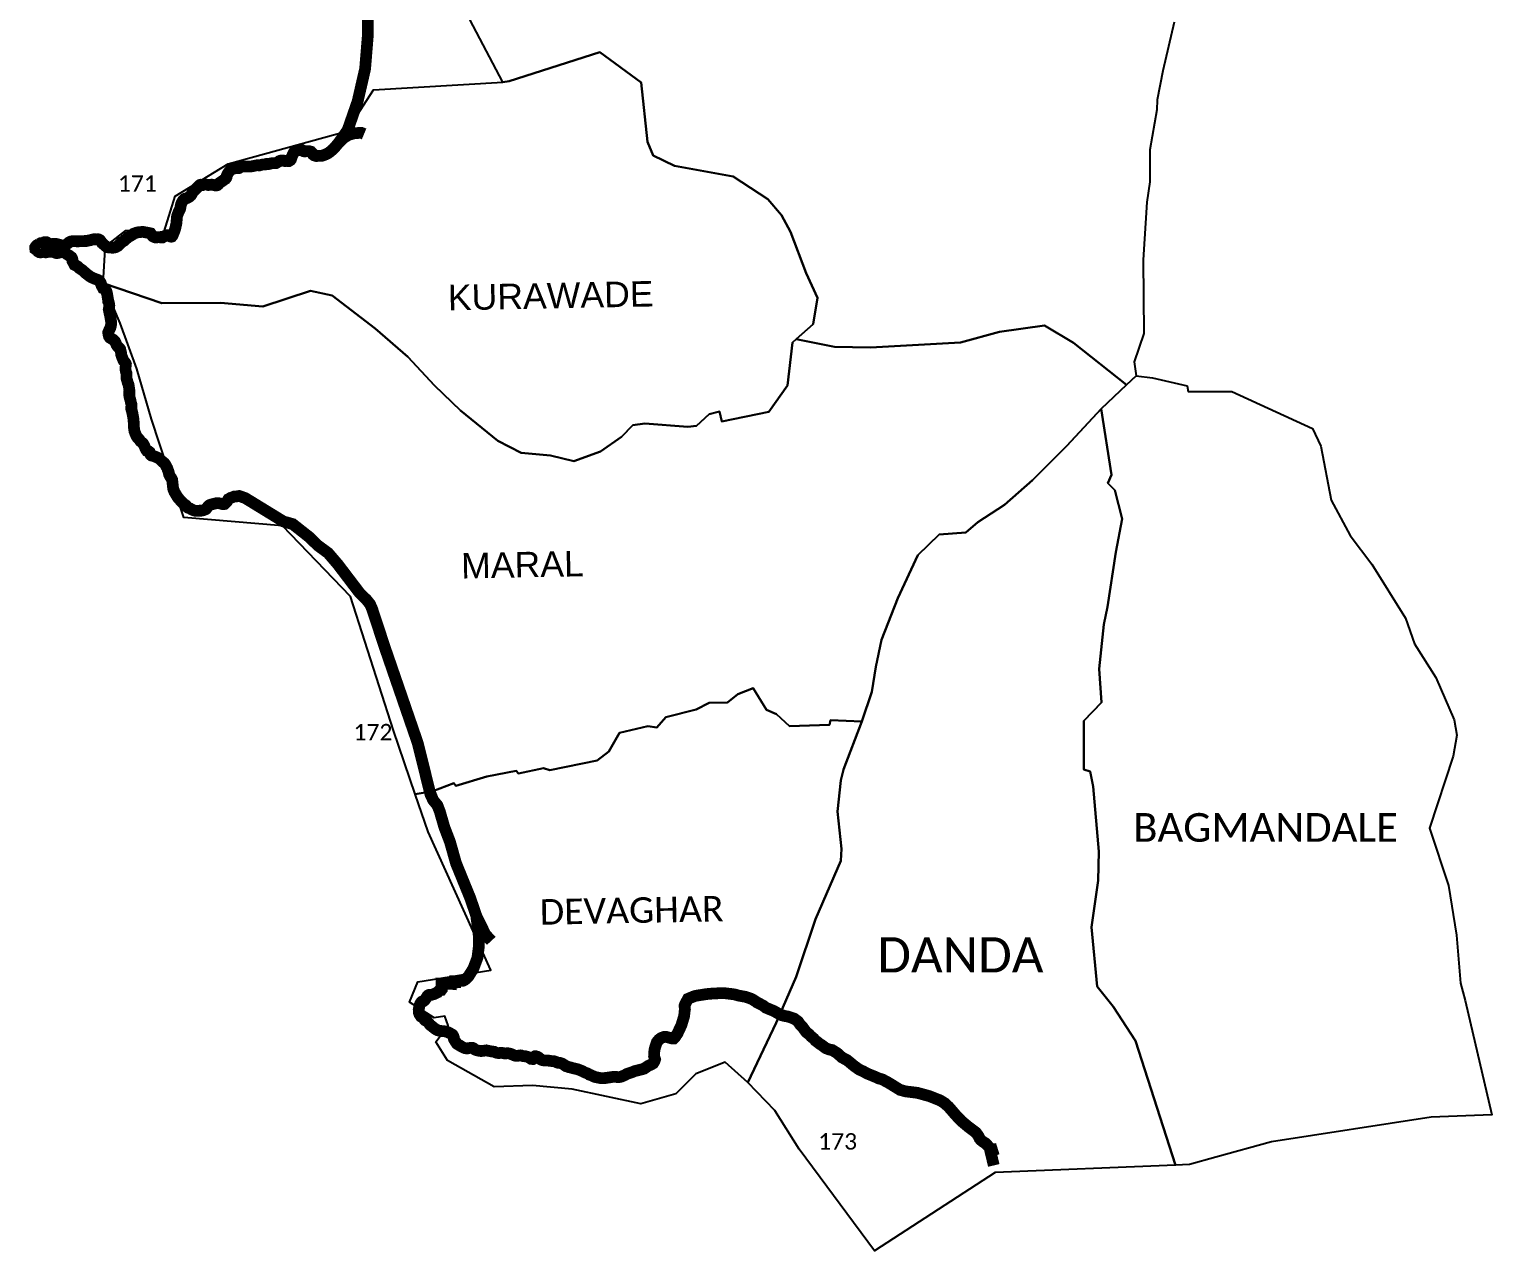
# Model space of a CAD drawing. Header units: metres. Extents: x 0 to 561379, y 0 to 4092696.
# Drawn here: x 288500 to 294739, y 1989367 to 1994576 of the extents above; entities that cross this region are included whole.
import ezdxf

# ---------------------------------------------------------------- set-up
doc = ezdxf.new("R2010")
doc.units = ezdxf.units.M
for name, color, linetype in [('COASTLINE', 5, 'Continuous'), ('ddddd', 7, 'Continuous'), ('NATURALLY PROTECTED', 3, 'Continuous'), ('village', 32, 'Continuous'), ('VILLAGE NAME', 250, 'Continuous')]:
    doc.layers.add(name, color=color, linetype=linetype)
doc.styles.get("Standard").update_dxf_attribs({"font": 'calibri.ttf'})

msp = doc.modelspace()

# ---------------------------------------------------------------- linework, layer by layer
at = {"layer": 'COASTLINE', "const_width": 50, "flags": 128}
msp.add_lwpolyline([(289944.8, 1994752.6), (289944.8, 1994553.8), (289932.8, 1994406.6), (289900.8, 1994267.8), (289858.1, 1994145.1), (289820.2, 1994091.7), (289800.9, 1994068.7), (289786.5, 1994055.7), (289773.8, 1994046.3), (289761.5, 1994040.7), (289748.8, 1994036.3), (289734.3, 1994035.5), (289723.9, 1994035.2), (289716.5, 1994037.3), (289711.1, 1994041.1), (289710.3, 1994043.3), (289708.7, 1994046.7), (289705.8, 1994049.6), (289702.2, 1994053.5), (289695.8, 1994055.3), (289688.3, 1994055.5), (289681.6, 1994055.4), (289677.3, 1994054.9), (289671.6, 1994055.2), (289668.3, 1994056.9), (289664.2, 1994060), (289657.8, 1994060.8), (289648.6, 1994060.4), (289639.4, 1994057.9), (289633.5, 1994053.3), (289628, 1994049.3), (289624.1, 1994041.1), (289620.9, 1994033.3), (289618.8, 1994027.1), (289616.6, 1994020.7), (289614.4, 1994017.6), (289611.4, 1994016), (289607.2, 1994013.4), (289602.9, 1994013.2), (289597, 1994014.9), (289594.8, 1994014.4), (289590.6, 1994013.6), (289587, 1994014.4), (289583.2, 1994015.8), (289580, 1994016.2), (289575.3, 1994016.1), (289571.8, 1994015.4), (289567.2, 1994013.6), (289564.5, 1994011.5), (289560.6, 1994009.3), (289552.2, 1994004.9), (289547.3, 1994004.4), (289541.6, 1994005), (289534.8, 1994004.2), (289529.9, 1994003.3), (289525.1, 1994001.5), (289520.8, 1994000.8), (289515.2, 1994001.6), (289511.6, 1994001.4), (289508.1, 1994000.4), (289505.5, 1993999.1), (289501.8, 1993998.6), (289496.8, 1993998.8), (289493.6, 1993998.4), (289491, 1993997.8), (289487, 1993996.6), (289482.7, 1993995.4), (289477.6, 1993995.5), (289473.1, 1993995.8), (289468.6, 1993995.2), (289462.2, 1993993.8), (289454.8, 1993992), (289446.8, 1993990.8), (289438.2, 1993990.2), (289431.1, 1993990.2), (289424.8, 1993990.4), (289418.4, 1993990.6), (289410.6, 1993990.2), (289404.6, 1993989.1), (289400.8, 1993987.5), (289394.7, 1993983.8), (289386.9, 1993983.1), (289382, 1993983), (289375.5, 1993982.4), (289367.9, 1993980), (289364.2, 1993978.5), (289360.3, 1993975.9), (289356.7, 1993973.1), (289353.5, 1993969.5), (289350.8, 1993965.7), (289348.3, 1993962.4), (289346, 1993957.7), (289343.8, 1993953.7), (289342.6, 1993950.6), (289342.2, 1993946.3), (289340.9, 1993942.7), (289339.6, 1993940.5), (289336.7, 1993937.1), (289333.3, 1993935.1), (289330.4, 1993933.4), (289326.8, 1993930.3), (289322.8, 1993927.8), (289318.5, 1993924.9), (289315.3, 1993922.7), (289311.8, 1993920.5), (289308.6, 1993917.6), (289306, 1993913.5), (289303.3, 1993911.1), (289297.9, 1993909.4), (289294.3, 1993909.5), (289290.4, 1993910.2), (289286.8, 1993911.4), (289282.9, 1993912.7), (289280.8, 1993912.7), (289278.7, 1993913.2), (289276.1, 1993912.7), (289264.1, 1993911.4), (289258, 1993912.8), (289251.7, 1993913.8), (289247.6, 1993913.7), (289244.4, 1993913.8), (289240.6, 1993911.4), (289237.7, 1993911.2), (289234, 1993911.9), (289230.7, 1993912.5), (289228.6, 1993911.9), (289223.9, 1993908.4), (289217.8, 1993901.6), (289207.4, 1993890.5), (289197.5, 1993881.1), (289195.5, 1993877.4), (289192.9, 1993872.6), (289190.3, 1993867.6), (289186.3, 1993864), (289183.1, 1993861.2), (289179.4, 1993859.2), (289174.4, 1993856), (289169.6, 1993854.6), (289164.5, 1993853.1), (289160.8, 1993851), (289158.3, 1993848.2), (289155.4, 1993845), (289151.4, 1993838.2), (289147.3, 1993828.2), (289144.8, 1993815.3), (289143.6, 1993809.2), (289137.2, 1993796.4), (289135, 1993790.6), (289131.7, 1993782), (289130.1, 1993775.1), (289129.5, 1993767.7), (289128.7, 1993757.4), (289128, 1993748.7), (289125, 1993735.2), (289122.8, 1993725.7), (289119.6, 1993715.6), (289113.4, 1993700.7), (289110.9, 1993694.7), (289108.3, 1993691.7), (289106.1, 1993691.1), (289103.7, 1993691.4), (289099.9, 1993692.8), (289095.1, 1993694.5), (289090.6, 1993697), (289086, 1993697), (289078.9, 1993694.5), (289072.4, 1993690.4), (289068.1, 1993687.7), (289061.4, 1993688.1), (289054.4, 1993688.7), (289046.4, 1993688.4), (289037.8, 1993688.2), (289032.5, 1993689.9), (289028.2, 1993692), (289025, 1993695), (289022.4, 1993698.8), (289020.2, 1993702), (289018.1, 1993705.2), (289010.6, 1993707), (289000.3, 1993708.9), (288990.4, 1993710.7), (288983.7, 1993711.9), (288976.4, 1993711), (288967.8, 1993710.5), (288957.5, 1993708.2), (288945.2, 1993703.8), (288939, 1993698.8), (288922.8, 1993689.5), (288911.7, 1993680.6), (288903.5, 1993673), (288894.5, 1993667.9), (288887, 1993660.6), (288881.1, 1993654.9), (288876.8, 1993650.7), (288871.1, 1993647.4), (288866, 1993645.5), (288859.8, 1993644.4), (288855.5, 1993644.2), (288850.3, 1993644.4), (288846, 1993644.5), (288841.7, 1993644.6), (288834.1, 1993646.2), (288829.4, 1993648), (288824.4, 1993652.3), (288815.7, 1993659.6), (288810.7, 1993663.9), (288806.6, 1993670.5), (288802.6, 1993675.5), (288800.8, 1993677.5), (288797.7, 1993679.1), (288794.9, 1993680), (288791, 1993680), (288786.6, 1993678.8), (288783.8, 1993679.1), (288779.9, 1993680.2), (288775.4, 1993680.1), (288770.4, 1993679), (288761.4, 1993676.4), (288752.4, 1993674.7), (288743.7, 1993672.6), (288737, 1993672.8), (288725.5, 1993672.1), (288715.4, 1993671.5), (288704.6, 1993671.2), (288693.4, 1993671.8), (288685, 1993671.9), (288678, 1993670.8), (288671.5, 1993668), (288667.1, 1993664.4), (288660.1, 1993659.2), (288656.7, 1993656.8), (288652.6, 1993653.9), (288648.5, 1993653), (288644.3, 1993652.8), (288639.9, 1993653.2), (288634.5, 1993653.8), (288631.1, 1993656.1), (288625.4, 1993657.7), (288619.8, 1993659.1), (288614.1, 1993660.6), (288607.8, 1993660.6), (288602.5, 1993660.9), (288599.2, 1993660.2), (288597.1, 1993659.2), (288591.9, 1993658.5), (288587.1, 1993658.3), (288581.4, 1993659.3), (288578.1, 1993661.4), (288576.7, 1993663.9), (288575.7, 1993666.4), (288574.1, 1993667.5), (288571.3, 1993667.9), (288566.5, 1993667.8), (288563.3, 1993667.3), (288560.1, 1993665.4), (288557.7, 1993663.4), (288555.3, 1993664), (288553.9, 1993664.9), (288553, 1993664.7), (288552.3, 1993663.7), (288551.6, 1993662.1), (288549.6, 1993661.3), (288546.3, 1993660.8), (288543.9, 1993660.5), (288542, 1993659.9), (288537.9, 1993657.6), (288535.2, 1993656), (288532.4, 1993654.5), (288528.7, 1993650.3), (288526.6, 1993647.7), (288525.4, 1993645.6), (288525.2, 1993643.9), (288525.6, 1993640.6), (288525.9, 1993638.2), (288528.8, 1993636.1), (288531.2, 1993634.3), (288533.9, 1993632.3), (288536.1, 1993629.8), (288537.9, 1993627.9), (288540.9, 1993626.3), (288543.7, 1993624.7), (288548.1, 1993624.2), (288553.1, 1993624.8), (288556.1, 1993625.6), (288560.1, 1993626.8), (288562.8, 1993625.9), (288566.6, 1993624.5), (288570.9, 1993624.3), (288575.7, 1993625.2), (288578.9, 1993626.4), (288582.1, 1993627.1), (288585.6, 1993627.3), (288588.9, 1993627.4), (288594.9, 1993626.4), (288601.6, 1993626.1), (288608.2, 1993623.9), (288613.5, 1993621.7), (288618.4, 1993621.1), (288622.8, 1993622), (288628.8, 1993623.2), (288637.7, 1993625.8), (288646, 1993626.5), (288652.7, 1993623.1), (288661.4, 1993615.7), (288669.3, 1993611.5), (288675.9, 1993606.7), (288680.2, 1993603.6), (288682.5, 1993599.6), (288683.9, 1993595.8), (288684.5, 1993587.2), (288688.9, 1993579), (288692.9, 1993571.3), (288699.1, 1993568.1), (288705.6, 1993564.7), (288713.9, 1993556.6), (288727.1, 1993548.1), (288741.1, 1993535.2), (288752.8, 1993526.3), (288758.5, 1993521.8), (288764.8, 1993518.2), (288771.9, 1993514.9), (288776.4, 1993512.9), (288782.7, 1993510.5), (288788.8, 1993508.2), (288793.9, 1993506.3), (288798.3, 1993502.7), (288802.5, 1993498.1), (288805, 1993494.4), (288806.8, 1993488), (288808.9, 1993481.9), (288812.1, 1993475.9), (288814.8, 1993470.9), (288818.1, 1993469.4), (288821.4, 1993468), (288824.5, 1993465.2), (288826.8, 1993462), (288829.3, 1993458.5), (288830.3, 1993455.6), (288831.2, 1993450.4), (288832.9, 1993443.7), (288834.9, 1993431.1), (288836.5, 1993421.4), (288836.5, 1993415.8), (288839.2, 1993410.8), (288840.8, 1993404.9), (288841.7, 1993397.4), (288841.2, 1993389.8), (288840.1, 1993386.1), (288839.2, 1993381.7), (288840.8, 1993373.5), (288843.4, 1993361.3), (288845.6, 1993350.7), (288847.9, 1993337.1), (288849.5, 1993327), (288849.5, 1993318.1), (288847.8, 1993308.7), (288845.9, 1993302.2), (288841.6, 1993293.7), (288838.7, 1993287.1), (288837, 1993282.8), (288837.7, 1993275.8), (288840.1, 1993266.2), (288844.3, 1993260.1), (288850.4, 1993256.2), (288858.1, 1993251.9), (288865.3, 1993245), (288869.2, 1993237.4), (288872.3, 1993230.2), (288877.1, 1993222.9), (288881.4, 1993218.7), (288885.6, 1993214.9), (288888.3, 1993210.8), (288890, 1993203.4), (288891.6, 1993196.8), (288892.4, 1993187.8), (288896, 1993177.3), (288900.2, 1993167.5), (288902.9, 1993161.1), (288907.8, 1993156.1), (288910.6, 1993152.1), (288912.4, 1993148), (288911.7, 1993140.3), (288910.8, 1993131.8), (288910.8, 1993123.8), (288913.6, 1993111.5), (288915.1, 1993107.7), (288915.2, 1993101.3), (288915.2, 1993093.2), (288915.2, 1993086.4), (288918.2, 1993075.8), (288919.9, 1993068.7), (288923.5, 1993060.7), (288925.3, 1993050.5), (288927.2, 1993037), (288927, 1993020.9), (288927, 1993013.7), (288928.2, 1993005.8), (288931.2, 1992996.2), (288933.5, 1992985.6), (288936.1, 1992975.6), (288936.1, 1992970.6), (288936.1, 1992965.6), (288934.9, 1992962), (288935.5, 1992955.8), (288937.6, 1992949.5), (288940.1, 1992939.1), (288941.9, 1992929.2), (288943.6, 1992919.5), (288945.2, 1992911.1), (288945.2, 1992904.1), (288946.4, 1992896.2), (288946.4, 1992886.8), (288946.4, 1992879.2), (288947.7, 1992869.3), (288949, 1992861.5), (288951.9, 1992853.4), (288955.6, 1992844.7), (288959.3, 1992837.5), (288961.2, 1992834.7), (288967.9, 1992828.1), (288970.9, 1992824), (288973.9, 1992819.6), (288977.1, 1992816.5), (288982, 1992812.4), (288985.5, 1992809.3), (288988.4, 1992804.4), (288990.4, 1992800.6), (288994.3, 1992791.4), (288997, 1992786.2), (288999.7, 1992780.6), (289001.9, 1992777.7), (289005.9, 1992776.4), (289010.2, 1992775.4), (289013.7, 1992772.6), (289017.6, 1992761.3), (289021.5, 1992757.8), (289025, 1992757), (289030.4, 1992755.6), (289035.4, 1992753.7), (289041.4, 1992751.5), (289046.8, 1992749), (289052.7, 1992746.3), (289057.8, 1992741.9), (289061.4, 1992738.2), (289068.7, 1992731.1), (289074.8, 1992726.6), (289079, 1992722), (289081.6, 1992717.9), (289085.1, 1992710.7), (289089, 1992703.8), (289091.1, 1992696.5), (289094.6, 1992688.3), (289096.9, 1992676.5), (289101.4, 1992668.1), (289105.3, 1992663.1), (289109.6, 1992654.7), (289110.8, 1992645.3), (289113.7, 1992620), (289114.8, 1992613.6), (289117.6, 1992607.2), (289119.4, 1992602.8), (289125.7, 1992592.3), (289133.7, 1992578.8), (289143.5, 1992567.6), (289150.3, 1992560.2), (289160, 1992550.3), (289167.2, 1992546.4), (289169.9, 1992543.3), (289172.7, 1992538.6), (289178.4, 1992534.5), (289185.2, 1992532.4), (289192.3, 1992528.1), (289201.9, 1992524), (289209.3, 1992522), (289218.4, 1992522), (289227.1, 1992522.7), (289233.6, 1992522.7), (289243.6, 1992524.9), (289249.8, 1992527.4), (289254.7, 1992530), (289260.6, 1992538.2), (289264.4, 1992541.9), (289266.5, 1992544.7), (289270.7, 1992547.2), (289278.7, 1992549.8), (289289.3, 1992552.2), (289295.3, 1992554.1), (289301.4, 1992555), (289306.6, 1992555), (289315.5, 1992552.9), (289323, 1992551.1), (289329.7, 1992550.2), (289333.1, 1992551), (289335.4, 1992553.2), (289342.9, 1992560.4), (289346.7, 1992566.9), (289349.3, 1992571.5), (289353.8, 1992574), (289358.4, 1992577.1), (289365.8, 1992579.5), (289374, 1992582.8), (289384.9, 1992583.7), (289395.9, 1992585.5), (289421.5, 1992576.3), (289446.1, 1992561.3), (289550.7, 1992497.2), (289584.5, 1992476.5), (289607, 1992470.2), (289624.1, 1992465.4), (289640.6, 1992452.4), (289695.6, 1992409.1), (289731.4, 1992374), (289775, 1992342.1), (289815.8, 1992294.6), (289873.7, 1992218.5), (289909.3, 1992171.8), (289922, 1992159.2), (289939.5, 1992142), (289953.9, 1992123.8), (289962.6, 1992104.3), (290016.6, 1991940.2), (290062.2, 1991807.7), (290088.9, 1991730.3), (290121, 1991637), (290142.6, 1991574.3), (290157.8, 1991530.2), (290175.3, 1991459.5), (290203.1, 1991347.1), (290211.9, 1991311.6), (290223.3, 1991287.9), (290232.5, 1991276.7), (290241.3, 1991266.1), (290251, 1991241.1), (290271.1, 1991172.3), (290294.3, 1991111.8), (290306.5, 1991069), (290320.9, 1991018.3), (290337.4, 1990978), (290360.1, 1990922.4), (290381.6, 1990869.8), (290398.7, 1990819.6), (290407, 1990795.1), (290417.8, 1990709.9), (290417.8, 1990662), (290411.8, 1990615.1), (290394.6, 1990569.7), (290374.1, 1990537.2), (290357.9, 1990521.4), (290349.2, 1990517.6), (290317.3, 1990516.8), (290317.3, 1990510.9), (290297.2, 1990509.9), (290297.3, 1990505.3), (290293.2, 1990505.7), (290272, 1990505), (290271.9, 1990507.1), (290258.8, 1990506.6), (290259.6, 1990480.7), (290257.9, 1990478.4), (290251.6, 1990477.6), (290248.6, 1990475.5), (290242.6, 1990468.8), (290238.1, 1990466.9), (290234, 1990465.2), (290228.4, 1990461.6), (290223.6, 1990460.2), (290217.1, 1990458.3), (290211.4, 1990457.5), (290207.4, 1990458), (290204.6, 1990457.6), (290202.2, 1990456.3), (290199.8, 1990454.2), (290197.8, 1990452), (290196.3, 1990449.4), (290195.1, 1990447.5), (290194, 1990445), (290191.6, 1990442), (290188.9, 1990437.8), (290186.8, 1990435), (290182.7, 1990431.6), (290179.4, 1990430.7), (290175.1, 1990429), (290172, 1990426.4), (290169, 1990421.9), (290167.7, 1990419.2), (290164.6, 1990412.6), (290163.3, 1990406.4), (290162.8, 1990401.6), (290161.4, 1990394.6), (290161.5, 1990387.7), (290162.2, 1990381.8), (290164.6, 1990374.8), (290170.9, 1990365.4), (290177.6, 1990361.2), (290184.1, 1990354.7), (290188.1, 1990349.7), (290192.9, 1990347.1), (290197.7, 1990344.3), (290202.4, 1990339.4), (290207, 1990333.8), (290210.2, 1990329.4), (290213.1, 1990327.2), (290216.6, 1990324.9), (290224.4, 1990318.4), (290229.8, 1990314), (290235, 1990310.8), (290238.4, 1990308.6), (290243.7, 1990306.2), (290251.7, 1990304.3), (290262.5, 1990303.3), (290273, 1990302.2), (290280.9, 1990300.6), (290288.6, 1990297.5), (290295.4, 1990293.8), (290303.2, 1990289.3), (290306.2, 1990287), (290309.3, 1990281.5), (290311.2, 1990276.2), (290311.8, 1990268.9), (290313.4, 1990266.3), (290319.7, 1990256), (290324, 1990249.7), (290329.4, 1990246), (290335.8, 1990242.5), (290344.8, 1990236.9), (290353.1, 1990232.8), (290359.3, 1990230.4), (290364.4, 1990229.5), (290371.1, 1990229.8), (290380.3, 1990231.5), (290384.8, 1990232.3), (290388.5, 1990232.4), (290392.2, 1990231.5), (290396, 1990229.3), (290398.8, 1990226.7), (290402.3, 1990224), (290406.3, 1990222.5), (290412.3, 1990220.8), (290420.8, 1990218.6), (290430, 1990218.3), (290436.3, 1990219.1), (290444.7, 1990220.4), (290450, 1990221.1), (290456.2, 1990219.6), (290463.5, 1990218.2), (290472, 1990216.5), (290477.9, 1990216), (290484.2, 1990214.9), (290489.3, 1990212.2), (290495.4, 1990210.4), (290502.7, 1990209.4), (290507.5, 1990210), (290512.4, 1990210.4), (290518.6, 1990210), (290530.4, 1990207.6), (290539.3, 1990209.2), (290545.5, 1990208.2), (290552.9, 1990206.5), (290557.1, 1990204.9), (290562.9, 1990202.4), (290569.9, 1990199.2), (290574.9, 1990197.9), (290580.5, 1990197.7), (290586.5, 1990198.3), (290590.7, 1990199.5), (290594.8, 1990199.8), (290599.6, 1990199.1), (290602.9, 1990197.7), (290608.4, 1990196.2), (290613.7, 1990195.7), (290618, 1990195.7), (290623.8, 1990194), (290629, 1990192.5), (290633.1, 1990190.3), (290636.2, 1990187.6), (290640.6, 1990184.9), (290645.3, 1990184.3), (290649.8, 1990184.3), (290651.9, 1990185.5), (290653.1, 1990188.5), (290653.6, 1990191.1), (290655, 1990194.3), (290657.5, 1990195.8), (290661.9, 1990195.8), (290667.1, 1990194.1), (290671, 1990192.2), (290674.2, 1990190.3), (290677.8, 1990187.1), (290684.5, 1990181), (290690.8, 1990178.8), (290697.9, 1990177.9), (290705.3, 1990178.1), (290711, 1990178.2), (290718.1, 1990176.9), (290728.7, 1990175.5), (290737.9, 1990174.9), (290743.6, 1990173.2), (290747.4, 1990171.8), (290751.8, 1990169.4), (290757.2, 1990167.9), (290761.2, 1990167.4), (290765.7, 1990167.3), (290773.7, 1990164.6), (290781.2, 1990159.8), (290785.7, 1990156.5), (290790.2, 1990153.5), (290794.4, 1990152.6), (290802.3, 1990149.5), (290810.2, 1990148), (290818.2, 1990145.3), (290828.7, 1990143.1), (290839.9, 1990140.5), (290853.4, 1990135), (290860.8, 1990132), (290868.7, 1990127.5), (290875.8, 1990124.8), (290883.1, 1990122), (290889.1, 1990117.7), (290895, 1990115.8), (290903.9, 1990111.8), (290913.3, 1990107.5), (290924.8, 1990105.2), (290935.3, 1990103.1), (290949.1, 1990103.1), (290958, 1990103.2), (290968.2, 1990104.8), (290975.7, 1990105.9), (290985.1, 1990107.4), (290996.2, 1990108.4), (291006.5, 1990107.5), (291016.2, 1990107.2), (291024.7, 1990108.7), (291031.4, 1990111.5), (291038.7, 1990114.5), (291049.8, 1990120.5), (291061.6, 1990124.6), (291072.4, 1990128.1), (291080.9, 1990132), (291080.9, 1990132), (291096.5, 1990136), (291122.2, 1990142.7), (291132, 1990149.3), (291141.3, 1990155.6), (291151, 1990159.5), (291161.5, 1990165.5), (291167.1, 1990174.5), (291169.8, 1990183.1), (291167.1, 1990191.3), (291165.3, 1990196.7), (291165.5, 1990209.3), (291168.2, 1990228), (291174, 1990246.4), (291177.1, 1990255.8), (291186.3, 1990266.9), (291196.1, 1990274.2), (291207.4, 1990278.3), (291218, 1990278.5), (291228.9, 1990275.4), (291241.2, 1990272.1), (291250, 1990272.1), (291254.7, 1990276.7), (291259.3, 1990284.2), (291265.4, 1990293.1), (291282.7, 1990330.1), (291287.8, 1990347.9), (291293.7, 1990367.4), (291296.4, 1990392.9), (291297.2, 1990396.9), (291296, 1990405.8), (291295.9, 1990412.5), (291297.8, 1990418.2), (291301, 1990424.2), (291306.3, 1990434), (291310.1, 1990440.9), (291326.1, 1990447.5), (291331.7, 1990449.9), (291340.5, 1990453.1), (291350.8, 1990455), (291365.3, 1990457.3), (291383.9, 1990460.2), (291400.1, 1990462.4), (291416, 1990463.3), (291436.3, 1990464.4), (291453.5, 1990465.3), (291470.2, 1990464.5), (291492.4, 1990461.8), (291509.7, 1990459.6), (291524.1, 1990455.1), (291541.3, 1990452), (291556.3, 1990449.3), (291564.6, 1990446.3), (291575.2, 1990443), (291583.5, 1990439.4), (291597.4, 1990430.8), (291603.6, 1990426.1), (291631, 1990412), (291642.5, 1990403), (291676.6, 1990388.9), (291706, 1990372.2), (291721.6, 1990367.8), (291736.9, 1990365.2), (291763.6, 1990356.1), (291779.7, 1990344), (291788.6, 1990331), (291799.2, 1990319.9), (291814.9, 1990298.6), (291826.6, 1990289.6), (291835, 1990280.6), (291846.2, 1990271.6), (291854.4, 1990262.3), (291862.7, 1990256.4), (291873.3, 1990247.9), (291881.3, 1990243.1), (291898.3, 1990230.3), (291914.5, 1990224.2), (291925, 1990222.7), (291946.8, 1990209.1), (291967, 1990190.8), (291989.2, 1990179.2), (292019.7, 1990154), (292040.4, 1990139.4), (292058.1, 1990131.4), (292074.3, 1990122.4), (292110.6, 1990107.5), (292124.1, 1990101.3), (292140, 1990096.9), (292150.7, 1990090.9), (292165.1, 1990083.3), (292185.5, 1990070.8), (292214.5, 1990052.8), (292237.6, 1990046.3), (292289.4, 1990039.9), (292340.3, 1990025.8), (292385.7, 1990007.8), (292398.7, 1989999.7), (292404.7, 1989996), (292422.5, 1989979.7), (292451.9, 1989945.7), (292477.2, 1989919), (292505.4, 1989895.6), (292538.2, 1989870.8), (292546.7, 1989859.7), (292551.1, 1989852.3), (292554, 1989845.2), (292558.8, 1989839.3), (292567.4, 1989832.1), (292578, 1989825.5), (292586.8, 1989816.9), (292596.5, 1989806.1), (292614.7, 1989730.4)], dxfattribs=at)
at = {"layer": 'NATURALLY PROTECTED', "const_width": 50, "flags": 128}
for points in [[(289713.8, 1994039.2), (289716.5, 1994037.3), (289723.9, 1994035.2), (289734.3, 1994035.5), (289748.8, 1994036.3), (289761.5, 1994040.7), (289773.8, 1994046.3), (289786.5, 1994055.7), (289800.9, 1994068.7), (289820.2, 1994091.7), (289837.6, 1994109.5), (289849.1, 1994117.7), (289864.6, 1994125.9), (289884.4, 1994131.6), (289907.3, 1994133.8), (289917.4, 1994133.8), (289928.5, 1994129.2)], [(289713.8, 1994039.2), (289711.1, 1994041.1), (289710.3, 1994043.3), (289708.7, 1994046.7), (289705.8, 1994049.6), (289702.2, 1994053.5), (289695.8, 1994055.3), (289688.3, 1994055.5), (289681.6, 1994055.4), (289677.3, 1994054.9), (289671.6, 1994055.2), (289668.3, 1994056.9), (289664.2, 1994060), (289657.8, 1994060.8), (289648.6, 1994060.4), (289639.4, 1994057.9), (289633.5, 1994053.3), (289628, 1994049.3), (289624.1, 1994041.1), (289620.9, 1994033.3), (289618.8, 1994027.1), (289616.6, 1994020.7), (289614.4, 1994017.6), (289611.4, 1994016), (289607.2, 1994013.4), (289602.9, 1994013.2), (289597, 1994014.9), (289594.8, 1994014.4), (289590.6, 1994013.6), (289587, 1994014.4), (289583.2, 1994015.8), (289580, 1994016.2), (289575.3, 1994016.1), (289571.8, 1994015.4), (289567.2, 1994013.6), (289564.5, 1994011.5), (289560.6, 1994009.3), (289552.2, 1994004.9), (289547.3, 1994004.4), (289541.6, 1994005), (289534.8, 1994004.2), (289529.9, 1994003.3), (289525.1, 1994001.5), (289520.8, 1994000.8), (289515.2, 1994001.6), (289511.6, 1994001.4), (289508.1, 1994000.4), (289505.5, 1993999.1), (289501.8, 1993998.6), (289496.8, 1993998.8), (289493.6, 1993998.4), (289491, 1993997.8), (289487, 1993996.6), (289482.7, 1993995.4), (289477.6, 1993995.5), (289473.1, 1993995.8), (289468.6, 1993995.2), (289462.2, 1993993.8), (289454.8, 1993992), (289446.8, 1993990.8), (289438.2, 1993990.2), (289431.1, 1993990.2), (289424.8, 1993990.4), (289418.4, 1993990.6), (289410.6, 1993990.2), (289404.6, 1993989.1), (289400.8, 1993987.5), (289394.7, 1993983.8), (289386.9, 1993983.1), (289382, 1993983), (289375.5, 1993982.4), (289367.9, 1993980), (289364.2, 1993978.5), (289360.3, 1993975.9), (289356.7, 1993973.1), (289353.5, 1993969.5), (289350.8, 1993965.7), (289348.3, 1993962.4), (289346, 1993957.7), (289343.8, 1993953.7), (289343.1, 1993952)], [(289343.1, 1993952), (289342.6, 1993950.6), (289342.2, 1993946.3), (289340.9, 1993942.7), (289339.6, 1993940.5), (289336.7, 1993937.1), (289333.3, 1993935.1), (289330.4, 1993933.4), (289326.8, 1993930.3), (289322.8, 1993927.8), (289318.5, 1993924.9), (289315.3, 1993922.7), (289311.8, 1993920.5), (289308.6, 1993917.6), (289306, 1993913.5), (289303.3, 1993911.1), (289297.9, 1993909.4), (289294.3, 1993909.5), (289290.4, 1993910.2), (289286.8, 1993911.4), (289282.9, 1993912.7), (289280.8, 1993912.7), (289278.7, 1993913.2), (289276.1, 1993912.7), (289264.1, 1993911.4), (289258, 1993912.8), (289251.7, 1993913.8), (289247.6, 1993913.7), (289244.4, 1993913.8), (289240.6, 1993911.4), (289237.7, 1993911.2), (289234, 1993911.9), (289230.7, 1993912.5), (289228.6, 1993911.9), (289223.9, 1993908.4), (289217.8, 1993901.6), (289207.4, 1993890.5), (289197.5, 1993881.1), (289195.5, 1993877.4), (289192.9, 1993872.6), (289190.3, 1993867.6), (289186.3, 1993864), (289183.1, 1993861.2), (289179.4, 1993859.2), (289174.4, 1993856), (289169.6, 1993854.6), (289164.5, 1993853.1), (289160.8, 1993851), (289158.3, 1993848.2), (289155.4, 1993845), (289151.4, 1993838.2), (289147.3, 1993828.2), (289144.8, 1993815.3), (289143.6, 1993809.2), (289137.2, 1993796.4), (289135, 1993790.6), (289131.7, 1993782), (289130.1, 1993775.1), (289129.5, 1993767.7), (289128.7, 1993757.4), (289128, 1993748.7), (289125, 1993735.2), (289122.8, 1993725.7), (289119.6, 1993715.6), (289113.4, 1993700.7), (289110.9, 1993694.7), (289108.3, 1993691.7), (289106.1, 1993691.1), (289103.7, 1993691.4), (289099.9, 1993692.8), (289095.1, 1993694.5), (289090.6, 1993697), (289086, 1993697), (289078.9, 1993694.5), (289072.4, 1993690.4), (289068.1, 1993687.7), (289061.4, 1993688.1), (289054.4, 1993688.7), (289046.4, 1993688.4), (289037.8, 1993688.2), (289032.5, 1993689.9), (289028.2, 1993692), (289025, 1993695), (289022.4, 1993698.8), (289020.2, 1993702), (289018.1, 1993705.2), (289010.6, 1993707), (289000.3, 1993708.9), (288990.4, 1993710.7), (288983.7, 1993711.9), (288976.4, 1993711), (288967.8, 1993710.5), (288957.5, 1993708.2), (288945.2, 1993703.8), (288939, 1993698.8), (288922.8, 1993689.5), (288911.7, 1993680.6), (288903.5, 1993673), (288894.5, 1993667.9), (288887, 1993660.6), (288881.1, 1993654.9), (288876.8, 1993650.7), (288871.1, 1993647.4), (288866, 1993645.5), (288859.8, 1993644.4), (288855.5, 1993644.2), (288850.3, 1993644.4), (288846, 1993644.5), (288841.7, 1993644.6), (288834.1, 1993646.2), (288829.4, 1993648), (288824.4, 1993652.3), (288815.7, 1993659.6), (288810.7, 1993663.9), (288806.6, 1993670.5), (288803.7, 1993674.1)], [(288803.7, 1993674.1), (288802.6, 1993675.5), (288800.8, 1993677.5), (288797.7, 1993679.1), (288794.9, 1993680), (288791, 1993680), (288786.6, 1993678.8), (288783.8, 1993679.1), (288779.9, 1993680.2), (288775.4, 1993680.1), (288770.4, 1993679), (288761.4, 1993676.4), (288752.4, 1993674.7), (288743.7, 1993672.6), (288737, 1993672.8), (288725.5, 1993672.1), (288715.4, 1993671.5), (288704.6, 1993671.2), (288693.4, 1993671.8), (288685, 1993671.9), (288678, 1993670.8), (288671.5, 1993668), (288667.1, 1993664.4), (288660.1, 1993659.2), (288656.7, 1993656.8), (288652.6, 1993653.9), (288648.5, 1993653), (288644.3, 1993652.8), (288639.9, 1993653.2), (288634.5, 1993653.8), (288631.1, 1993656.1), (288625.4, 1993657.7), (288619.8, 1993659.1), (288614.1, 1993660.6), (288607.8, 1993660.6), (288602.5, 1993660.9), (288599.2, 1993660.2), (288597.1, 1993659.2), (288591.9, 1993658.5), (288587.1, 1993658.3), (288581.4, 1993659.3), (288578.1, 1993661.4), (288576.7, 1993663.9), (288575.7, 1993666.4), (288574.1, 1993667.5), (288571.3, 1993667.9), (288566.5, 1993667.8), (288563.3, 1993667.3), (288560.1, 1993665.4), (288557.7, 1993663.4), (288555.3, 1993664), (288553.9, 1993664.9), (288553, 1993664.7), (288552.3, 1993663.7), (288551.6, 1993662.1), (288549.6, 1993661.3), (288546.3, 1993660.8), (288543.9, 1993660.5), (288542, 1993659.9), (288537.9, 1993657.6), (288535.2, 1993656), (288532.4, 1993654.5), (288528.7, 1993650.3), (288526.6, 1993647.7), (288525.4, 1993645.6), (288525.2, 1993643.9), (288525.6, 1993640.6), (288525.9, 1993638.2), (288528.8, 1993636.1), (288531.2, 1993634.3), (288533.9, 1993632.3), (288536.1, 1993629.8), (288537.9, 1993627.9), (288540.9, 1993626.3), (288543.7, 1993624.7), (288548.1, 1993624.2), (288553.1, 1993624.8), (288556.1, 1993625.6), (288560.1, 1993626.8), (288562.8, 1993625.9), (288566.6, 1993624.5), (288570.9, 1993624.3), (288575.7, 1993625.2), (288578.9, 1993626.4), (288582.1, 1993627.1), (288585.6, 1993627.3), (288588.9, 1993627.4), (288594.9, 1993626.4)], [(288594.9, 1993626.4), (288601.6, 1993626.1), (288608.2, 1993623.9), (288613.5, 1993621.7), (288618.4, 1993621.1), (288622.8, 1993622), (288628.8, 1993623.2), (288637.7, 1993625.8), (288646, 1993626.5), (288652.7, 1993623.1), (288661.4, 1993615.7), (288669.3, 1993611.5), (288675.9, 1993606.7), (288680.2, 1993603.6), (288682.5, 1993599.6), (288683.9, 1993595.8), (288684.5, 1993587.2), (288688.9, 1993579), (288692.9, 1993571.3), (288699.1, 1993568.1), (288705.6, 1993564.7), (288713.9, 1993556.6), (288727.1, 1993548.1), (288741.1, 1993535.2), (288752.8, 1993526.3), (288758.5, 1993521.8), (288764.8, 1993518.2), (288771.9, 1993514.9), (288776.4, 1993512.9), (288782.7, 1993510.5), (288788.8, 1993508.2), (288793.9, 1993506.3), (288798.3, 1993502.7), (288805.9, 1993491.2)], [(288805.9, 1993491.2), (288808.9, 1993481.9), (288812.1, 1993475.9), (288814.8, 1993470.9), (288818.1, 1993469.4), (288821.4, 1993468), (288824.5, 1993465.2), (288826.8, 1993462), (288829.3, 1993458.5), (288830.3, 1993455.6), (288831.2, 1993450.4), (288832.9, 1993443.7), (288834.9, 1993431.1), (288836.5, 1993421.4), (288836.5, 1993415.8), (288839.2, 1993410.8), (288840.8, 1993404.9), (288841.7, 1993397.4), (288841.2, 1993389.8), (288840.1, 1993386.1), (288839.2, 1993381.7), (288840.8, 1993373.5), (288843.4, 1993361.3), (288845.6, 1993350.7), (288847.9, 1993337.1), (288849.5, 1993327), (288849.5, 1993318.1), (288847.8, 1993308.7), (288845.9, 1993302.2), (288841.6, 1993293.7), (288838.7, 1993287.1), (288837, 1993282.8), (288837.7, 1993275.8), (288840.1, 1993266.2), (288844.3, 1993260.1), (288850.4, 1993256.2), (288858.1, 1993251.9), (288865.3, 1993245), (288869.2, 1993237.4), (288872.3, 1993230.2), (288877.1, 1993222.9), (288881.4, 1993218.7), (288885.6, 1993214.9), (288888.3, 1993210.8), (288890, 1993203.4), (288891.6, 1993196.8), (288892.4, 1993187.8), (288896, 1993177.3), (288900.2, 1993167.5), (288902.9, 1993161.1), (288907.8, 1993156.1), (288910.6, 1993152.1), (288912.4, 1993148), (288911.7, 1993140.3), (288910.8, 1993131.8), (288910.8, 1993123.8), (288913.6, 1993111.5), (288915.1, 1993107.7), (288915.2, 1993101.3), (288915.2, 1993093.2), (288915.2, 1993086.4), (288918.2, 1993075.8), (288919.9, 1993068.7), (288923.5, 1993060.7), (288925.3, 1993050.5), (288927.2, 1993037), (288927, 1993020.9), (288927, 1993013.7), (288928.2, 1993005.8), (288931.2, 1992996.2), (288933.5, 1992985.6), (288936.1, 1992975.6), (288936.1, 1992970.6), (288936.1, 1992965.6), (288934.9, 1992962), (288935.5, 1992955.8), (288937.6, 1992949.5), (288940.1, 1992939.1), (288941.9, 1992929.2), (288943.6, 1992919.5), (288945.2, 1992911.1), (288945.2, 1992904.1), (288946.4, 1992896.2), (288946.4, 1992886.8), (288946.4, 1992879.2), (288947.7, 1992869.3), (288949, 1992861.5), (288951.9, 1992853.4), (288955.6, 1992844.7), (288959.3, 1992837.5), (288961.2, 1992834.7), (288967.9, 1992828.1), (288970.9, 1992824), (288973.9, 1992819.6), (288977.1, 1992816.5), (288982, 1992812.4), (288985.5, 1992809.3), (288988.4, 1992804.4), (288990.4, 1992800.6), (288994.3, 1992791.4), (288997, 1992786.2), (288999.7, 1992780.6), (289001.9, 1992777.7), (289005.9, 1992776.4), (289010.2, 1992775.4), (289013.7, 1992772.6), (289016.4, 1992764.8)], [(289016.4, 1992764.8), (289017.6, 1992761.3), (289021.5, 1992757.8), (289025, 1992757), (289030.4, 1992755.6), (289035.4, 1992753.7), (289041.4, 1992751.5), (289046.8, 1992749), (289052.7, 1992746.3), (289057.8, 1992741.9), (289061.4, 1992738.2), (289068.7, 1992731.1), (289074.8, 1992726.6), (289079, 1992722), (289081.6, 1992717.9), (289085.1, 1992710.7), (289089, 1992703.8), (289091.1, 1992696.5), (289094.6, 1992688.3), (289096.9, 1992676.5), (289101.4, 1992668.1), (289105.3, 1992663.1), (289109.6, 1992654.7), (289110.8, 1992645.3), (289113.7, 1992620), (289114.8, 1992613.6), (289117.6, 1992607.2), (289119.4, 1992602.8), (289125.7, 1992592.3), (289133.7, 1992578.8), (289143.5, 1992567.6), (289150.3, 1992560.2), (289160, 1992550.3), (289167.2, 1992546.4), (289169.9, 1992543.3), (289172.7, 1992538.6), (289178.4, 1992534.5), (289185.2, 1992532.4), (289192.3, 1992528.1), (289201.9, 1992524), (289209.3, 1992522), (289218.4, 1992522), (289227.1, 1992522.7), (289233.6, 1992522.7), (289243.6, 1992524.9), (289249.8, 1992527.4), (289254.7, 1992530), (289260.6, 1992538.2), (289264.4, 1992541.9), (289266.5, 1992544.7), (289270.7, 1992547.2), (289278.7, 1992549.8), (289289.3, 1992552.2), (289295.3, 1992554.1), (289301.4, 1992555), (289306.6, 1992555), (289315.5, 1992552.9), (289323, 1992551.1), (289329.7, 1992550.2), (289333.1, 1992551), (289335.4, 1992553.2), (289342.9, 1992560.4), (289346.7, 1992566.9), (289349.3, 1992571.5), (289353.8, 1992574), (289358.4, 1992577.1), (289365.8, 1992579.5), (289374, 1992582.8), (289384.9, 1992583.7), (289395.9, 1992585.5), (289421.5, 1992576.3), (289446.1, 1992561.3), (289550.7, 1992497.2), (289584.5, 1992476.5), (289607, 1992470.2), (289624.1, 1992465.4), (289640.6, 1992452.4), (289695.6, 1992409.1), (289731.4, 1992374), (289775, 1992342.1), (289815.8, 1992294.6), (289873.7, 1992218.5), (289909.3, 1992171.8), (289922, 1992159.2), (289939.5, 1992142), (289953.9, 1992123.8), (289962.6, 1992104.3), (290016.6, 1991940.2), (290062.2, 1991807.7), (290088.9, 1991730.3), (290121, 1991637), (290142.6, 1991574.3), (290157.8, 1991530.2), (290175.3, 1991459.5), (290203.1, 1991347.1), (290209.1, 1991322.9)], [(290209.1, 1991322.9), (290223.3, 1991287.9), (290232.5, 1991276.7), (290241.3, 1991266.1), (290251, 1991241.1), (290271.1, 1991172.3), (290294.3, 1991111.8), (290306.5, 1991069), (290320.9, 1991018.3), (290337.4, 1990978), (290360.1, 1990922.4), (290381.6, 1990869.8), (290398.7, 1990819.6), (290407, 1990795.1), (290445.8, 1990715.4), (290471.1, 1990688.1)], [(290257.9, 1990478.4), (290251.6, 1990477.6), (290248.6, 1990475.5), (290242.6, 1990468.8), (290238.1, 1990466.9), (290234, 1990465.2), (290228.4, 1990461.6), (290223.6, 1990460.2), (290217.1, 1990458.3), (290211.4, 1990457.5), (290207.4, 1990458), (290204.6, 1990457.6), (290202.2, 1990456.3), (290199.8, 1990454.2), (290197.8, 1990452), (290196.3, 1990449.4), (290195.1, 1990447.5), (290194, 1990445), (290191.6, 1990442), (290188.9, 1990437.8), (290186.8, 1990435), (290182.7, 1990431.6), (290179.4, 1990430.7), (290175.1, 1990429), (290172, 1990426.4), (290169, 1990421.9), (290167.7, 1990419.2), (290164.6, 1990412.6), (290163.3, 1990406.4), (290162.8, 1990401.6), (290161.4, 1990394.6), (290161.5, 1990387.7), (290162.2, 1990381.8), (290164.6, 1990374.8), (290170.9, 1990365.4), (290177.6, 1990361.2), (290184.1, 1990354.7), (290188.1, 1990349.7), (290192.9, 1990347.1), (290197.7, 1990344.3), (290202.4, 1990339.4), (290207, 1990333.8), (290210.2, 1990329.4), (290213.1, 1990327.2), (290216.6, 1990324.9), (290224.4, 1990318.4), (290229.8, 1990314), (290235, 1990310.8), (290238.4, 1990308.6), (290243.7, 1990306.2), (290251.7, 1990304.3), (290262.5, 1990303.3), (290273, 1990302.2), (290280.9, 1990300.6), (290288.6, 1990297.5), (290295.4, 1990293.8), (290303.2, 1990289.3), (290306.2, 1990287), (290309.3, 1990281.5), (290311.2, 1990276.2), (290311.8, 1990268.9), (290313.4, 1990266.3), (290319.7, 1990256), (290324, 1990249.7), (290329.4, 1990246), (290335.8, 1990242.5), (290344.8, 1990236.9), (290353.1, 1990232.8), (290359.3, 1990230.4), (290364.4, 1990229.5), (290371.1, 1990229.8), (290380.3, 1990231.5), (290384.8, 1990232.3), (290388.5, 1990232.4), (290392.2, 1990231.5), (290396, 1990229.3), (290398.8, 1990226.7), (290402.3, 1990224), (290406.3, 1990222.5), (290412.3, 1990220.8), (290420.8, 1990218.6), (290430, 1990218.3), (290436.3, 1990219.1), (290444.7, 1990220.4), (290450, 1990221.1), (290456.2, 1990219.6), (290463.5, 1990218.2), (290472, 1990216.5), (290477.9, 1990216), (290484.2, 1990214.9), (290489.3, 1990212.2), (290495.4, 1990210.4), (290502.7, 1990209.4), (290507.5, 1990210), (290512.4, 1990210.4), (290518.6, 1990210), (290530.4, 1990207.6), (290539.3, 1990209.2), (290545.5, 1990208.2), (290552.9, 1990206.5), (290557.1, 1990204.9), (290562.9, 1990202.4), (290569.9, 1990199.2), (290574.9, 1990197.9), (290580.5, 1990197.7), (290586.5, 1990198.3), (290590.7, 1990199.5), (290594.8, 1990199.8), (290599.6, 1990199.1), (290602.9, 1990197.7), (290608.4, 1990196.2), (290613.7, 1990195.7), (290618, 1990195.7), (290623.8, 1990194), (290629, 1990192.5), (290633.1, 1990190.3), (290636.2, 1990187.6), (290640.6, 1990184.9), (290645.3, 1990184.3), (290649.8, 1990184.3), (290651.9, 1990185.5), (290653.1, 1990188.5), (290653.6, 1990191.1), (290655, 1990194.3), (290657.5, 1990195.8), (290661.9, 1990195.8), (290667.1, 1990194.1), (290671, 1990192.2), (290674.2, 1990190.3), (290677.8, 1990187.1), (290684.5, 1990181), (290685.9, 1990180.6)], [(290685.9, 1990180.6), (290690.8, 1990178.8), (290697.9, 1990177.9), (290705.3, 1990178.1), (290711, 1990178.2), (290718.1, 1990176.9), (290728.7, 1990175.5), (290737.9, 1990174.9), (290743.6, 1990173.2), (290747.4, 1990171.8), (290751.8, 1990169.4), (290757.2, 1990167.9), (290761.2, 1990167.4), (290765.7, 1990167.3), (290773.7, 1990164.6), (290781.2, 1990159.8), (290785.7, 1990156.5), (290790.2, 1990153.5), (290794.4, 1990152.6), (290802.3, 1990149.5), (290810.2, 1990148), (290818.2, 1990145.3), (290828.7, 1990143.1), (290839.9, 1990140.5), (290853.4, 1990135), (290860.8, 1990132), (290868.7, 1990127.5), (290875.8, 1990124.8), (290883.1, 1990122), (290889.1, 1990117.7), (290895, 1990115.8), (290903.9, 1990111.8), (290913.3, 1990107.5), (290924.8, 1990105.2), (290935.3, 1990103.1), (290949.1, 1990103.1), (290958, 1990103.2), (290968.2, 1990104.8), (290975.7, 1990105.9), (290985.1, 1990107.4), (290996.2, 1990108.4), (291006.5, 1990107.5), (291016.2, 1990107.2), (291024.7, 1990108.7), (291031.4, 1990111.5), (291038.7, 1990114.5), (291049.8, 1990120.5), (291061.6, 1990124.6), (291072.4, 1990128.1), (291080.9, 1990132), (291080.9, 1990132), (291096.5, 1990136), (291122.2, 1990142.7), (291132, 1990149.3), (291141.3, 1990155.6), (291151, 1990159.5), (291161.5, 1990165.5), (291167.1, 1990174.5), (291169.8, 1990183.1), (291167.1, 1990191.3), (291165.3, 1990196.7), (291165.5, 1990209.3), (291168.2, 1990228), (291174, 1990246.4), (291177.1, 1990255.8), (291186.3, 1990266.9), (291196.1, 1990274.2), (291207.4, 1990278.3), (291218, 1990278.5), (291228.9, 1990275.4), (291241.2, 1990272.1), (291250, 1990272.1), (291254.7, 1990276.7), (291259.3, 1990284.2), (291265.4, 1990293.1), (291282.7, 1990330.1), (291287.8, 1990347.9), (291293.7, 1990367.4), (291296.4, 1990392.9), (291297.2, 1990396.9), (291296, 1990405.8), (291295.9, 1990412.5), (291297.8, 1990418.2), (291301, 1990424.2), (291306.3, 1990434), (291310.1, 1990440.9), (291326.1, 1990447.5), (291331.7, 1990449.9), (291340.5, 1990453.1), (291350.8, 1990455), (291365.3, 1990457.3), (291383.9, 1990460.2), (291400.1, 1990462.4), (291416, 1990463.3), (291436.3, 1990464.4), (291453.5, 1990465.3), (291470.2, 1990464.5), (291492.4, 1990461.8), (291509.7, 1990459.6), (291524.1, 1990455.1), (291541.3, 1990452), (291556.3, 1990449.3), (291564.6, 1990446.3), (291575.2, 1990443), (291583.5, 1990439.4), (291597.4, 1990430.8), (291603.6, 1990426.1), (291631, 1990412), (291642.5, 1990403), (291676.6, 1990388.9), (291700.4, 1990375.4)], [(291700.4, 1990375.4), (291721.6, 1990367.8), (291736.9, 1990365.2), (291763.6, 1990356.1), (291779.7, 1990344), (291788.6, 1990331), (291799.2, 1990319.9), (291814.9, 1990298.6), (291826.6, 1990289.6), (291835, 1990280.6), (291846.2, 1990271.6), (291854.4, 1990262.3), (291862.7, 1990256.4), (291873.3, 1990247.9), (291881.3, 1990243.1), (291898.3, 1990230.3), (291914.5, 1990224.2), (291925, 1990222.7), (291946.8, 1990209.1), (291967, 1990190.8), (291989.2, 1990179.2), (292019.7, 1990154), (292040.4, 1990139.4), (292058.1, 1990131.4), (292074.3, 1990122.4), (292110.6, 1990107.5), (292124.1, 1990101.3), (292140, 1990096.9), (292150.7, 1990090.9), (292165.1, 1990083.3), (292185.5, 1990070.8), (292214.5, 1990052.8), (292237.6, 1990046.3), (292289.4, 1990039.9), (292340.3, 1990025.8), (292385.7, 1990007.8), (292398.7, 1989999.7), (292404.7, 1989996), (292422.5, 1989979.7), (292451.9, 1989945.7), (292477.2, 1989919), (292505.4, 1989895.6), (292538.2, 1989870.8), (292546.7, 1989859.7), (292551.1, 1989852.3), (292554, 1989845.2), (292558.8, 1989839.3), (292567.4, 1989832.1), (292578, 1989825.5), (292586.8, 1989816.9), (292596.5, 1989806.1), (292602.3, 1989801.9), (292609.4, 1989799.9), (292617.9, 1989799.3), (292625.1, 1989799.9), (292631.6, 1989801.9)]]:
    msp.add_lwpolyline(points, dxfattribs=at)
at = {"layer": 'village'}
msp.add_polyline3d([(293384.7, 1994606.5, 0), (293335.7, 1994398.6, 0), (293311, 1994274.6, 0), (293310.5, 1994232.2, 0), (293279.8, 1994061.2, 0), (293279.9, 1993925.1, 0), (293267.5, 1993838.2, 0), (293251.5, 1993592.9, 0), (293255, 1993277.8, 0), (293213.8, 1993157.5, 0), (293222, 1993097.5, 0), (293181.3, 1993059, 0), (292955, 1993238.1, 0), (292830.5, 1993312.7, 0), (292638.7, 1993284.9, 0), (292472.4, 1993240.2, 0), (292088.4, 1993218.6, 0), (291934.5, 1993221.3, 0), (291771.1, 1993253.8, 0), (291844.8, 1993317.5, 0), (291862.2, 1993429.8, 0), (291814.6, 1993535.8, 0), (291747.9, 1993711.7, 0), (291708.7, 1993783.6, 0), (291651.1, 1993850.8, 0), (291503.3, 1993947.5, 0), (291252.1, 1993992.9, 0), (291162.2, 1994037.6, 0), (291136.9, 1994096, 0), (291110.5, 1994348.4, 0), (290934.4, 1994478.4, 0), (290546.9, 1994354.2, 0), (290520.8, 1994350.7, 0), (290520.8, 1994350.7, 0), (290281.6, 1994805.2, 0)], dxfattribs=at)
for points in [[(288824.8, 1993662.3, 0), (288840.6, 1993662.1, 0), (288911.9, 1993718.1, 0), (288964.9, 1993722.1, 0), (289005.9, 1993708, 0), (289075.6, 1993713.6, 0), (289123, 1993863.3, 0), (289348.2, 1994001.9, 0), (289854.3, 1994141.5, 0), (289968.3, 1994317.8, 0), (289968.3, 1994317.8, 0), (290520.8, 1994350.7, 0), (290546.9, 1994354.2, 0), (290934.4, 1994478.4, 0), (291110.5, 1994348.4, 0), (291136.9, 1994096, 0), (291162.2, 1994037.6, 0), (291252.1, 1993992.9, 0), (291503.3, 1993947.5, 0), (291651.1, 1993850.8, 0), (291708.7, 1993783.6, 0), (291747.9, 1993711.7, 0), (291814.6, 1993535.8, 0), (291862.2, 1993429.8, 0), (291844.8, 1993317.5, 0), (291771.1, 1993253.8, 0), (291755.3, 1993240.2, 0), (291734, 1993056.5, 0), (291654.6, 1992944.2, 0), (291454.3, 1992903, 0), (291443.9, 1992945.2, 0), (291401.1, 1992934.5, 0), (291346.6, 1992885.2, 0), (291309, 1992879.9, 0), (291125.7, 1992894.8, 0), (291075.5, 1992887.1, 0), (291026, 1992838.1, 0), (290937.4, 1992774.4, 0), (290822.5, 1992733.2, 0), (290723, 1992758, 0), (290598.2, 1992769, 0), (290498.3, 1992820.3, 0), (290339.5, 1992949.4, 0), (290228.2, 1993056.2, 0), (290114.6, 1993178.6, 0), (289975.4, 1993299.7, 0), (289792.4, 1993440.1, 0), (289700.2, 1993460.6, 0), (289496.4, 1993392.9, 0), (289316.4, 1993409.4, 0), (289065.5, 1993408.3, 0), (288815.8, 1993493.3, 0)], [(293181.3, 1993059, 0), (293072.2, 1992956.9, 0), (292926.1, 1992799.1, 0), (292780.4, 1992652.8, 0), (292660.4, 1992547.9, 0), (292547.2, 1992474.3, 0), (292495.1, 1992429.1, 0), (292381.2, 1992421.5, 0), (292290.3, 1992332.8, 0), (292205.7, 1992150.1, 0), (292136.1, 1991971.4, 0), (292110.8, 1991856.2, 0), (292095.1, 1991749.7, 0), (292052, 1991623.5, 0), (291917.5, 1991629.4, 0), (291914.5, 1991609.1, 0), (291743.4, 1991603.5, 0), (291687.2, 1991655.1, 0), (291644.8, 1991673.9, 0), (291588.8, 1991765.5, 0), (291522.1, 1991740.4, 0), (291478, 1991704.9, 0), (291400.1, 1991703.4, 0), (291344.5, 1991674.6, 0), (291216.3, 1991641.6, 0), (291177.3, 1991597.6, 0), (291139.1, 1991603.8, 0), (291018, 1991575, 0), (290973.1, 1991495.1, 0), (290922.5, 1991456.7, 0), (290720.5, 1991416.1, 0), (290693.1, 1991424.9, 0), (290586.8, 1991402, 0), (290576.7, 1991413.4, 0), (290451.6, 1991388.4, 0), (290319.6, 1991349.2, 0), (290311.9, 1991360.9, 0), (290222.4, 1991326.2, 0), (290145.7, 1991313.5, 0), (290054, 1991585, 0), (289871.2, 1992156.7, 0), (289580.2, 1992458.7, 0), (289160.1, 1992493.2, 0), (289021.6, 1992913.3, 0), (288959.7, 1993127.9, 0), (288888.3, 1993322.6, 0), (288815.8, 1993493.3, 0), (289065.5, 1993408.3, 0), (289316.4, 1993409.4, 0), (289496.4, 1993392.9, 0), (289700.2, 1993460.6, 0), (289792.4, 1993440.1, 0), (289975.4, 1993299.7, 0), (290114.6, 1993178.6, 0), (290228.2, 1993056.2, 0), (290339.5, 1992949.4, 0), (290498.3, 1992820.3, 0), (290598.2, 1992769, 0), (290723, 1992758, 0), (290822.5, 1992733.2, 0), (290937.4, 1992774.4, 0), (291026, 1992838.1, 0), (291075.5, 1992887.1, 0), (291125.7, 1992894.8, 0), (291309, 1992879.9, 0), (291346.6, 1992885.2, 0), (291401.1, 1992934.5, 0), (291443.9, 1992945.2, 0), (291454.3, 1992903, 0), (291654.6, 1992944.2, 0), (291734, 1993056.5, 0), (291755.3, 1993240.2, 0), (291771.1, 1993253.8, 0), (291934.5, 1993221.3, 0), (292088.4, 1993218.6, 0), (292472.4, 1993240.2, 0), (292638.7, 1993284.9, 0), (292830.5, 1993312.7, 0), (292955, 1993238.1, 0)], [(293222, 1993097.5, 0), (293291.4, 1993088.5, 0), (293439.5, 1993055.4, 0), (293443.9, 1993031.3, 0), (293629.6, 1993031.5, 0), (293973.9, 1992872.8, 0), (294009.5, 1992797.4, 0), (294054.1, 1992568.1, 0), (294134.8, 1992417.4, 0), (294226.8, 1992295, 0), (294370.7, 1992064.5, 0), (294409.8, 1991954.9, 0), (294500.1, 1991810.9, 0), (294578.9, 1991631.1, 0), (294589.3, 1991566, 0), (294573.7, 1991475.3, 0), (294473, 1991168.8, 0), (294554.2, 1990923.9, 0), (294588.1, 1990712.4, 0), (294605, 1990508.1, 0), (294624.9, 1990433.2, 0), (294738.8, 1989946.1, 0), (294665.5, 1989943.2, 0), (294481.1, 1989936.1, 0), (293798.8, 1989831.1, 0), (293562.4, 1989765.4, 0), (293450.2, 1989734.1, 0), (293389.7, 1989731.8, 0), (293219.7, 1990262, 0), (293124.3, 1990408.1, 0), (293055.3, 1990493.5, 0), (293031.1, 1990746.2, 0), (293060.2, 1990945.2, 0), (293062.9, 1991069, 0), (293038.5, 1991346.2, 0), (293026.1, 1991410.5, 0), (292998.1, 1991418.9, 0), (292998.3, 1991626.5, 0), (293074.2, 1991704.3, 0), (293064.6, 1991848.7, 0), (293084, 1992037, 0), (293100.4, 1992113.1, 0), (293135.6, 1992346.2, 0), (293161.8, 1992487.8, 0), (293130.6, 1992609.9, 0), (293101.3, 1992639.9, 0), (293116.2, 1992675.3, 0), (293072.2, 1992956.9, 0), (293181.3, 1993059, 0), (293222, 1993097.5, 0)], [(293055.3, 1990493.5, 0), (293124.3, 1990408, 0), (293219.7, 1990262, 0), (293389.7, 1989731.8, 0), (292621.2, 1989700.9, 0), (292106.1, 1989366.6, 0), (291784.9, 1989800.3, 0), (291681.2, 1989965.3, 0), (291565.4, 1990083.5, 0), (291686.9, 1990337.9, 0), (291772.1, 1990534.9, 0), (291853.9, 1990781.2, 0), (291962.3, 1991029.3, 0), (291965.6, 1991081, 0), (291948.4, 1991240.1, 0), (291961.8, 1991371.8, 0), (291973.2, 1991419.6, 0), (292052, 1991623.5, 0), (292095.1, 1991749.7, 0), (292110.8, 1991856.2, 0), (292136.1, 1991971.4, 0), (292205.7, 1992150.1, 0), (292290.3, 1992332.8, 0), (292381.2, 1992421.5, 0), (292495.1, 1992429.1, 0), (292547.2, 1992474.3, 0), (292660.4, 1992547.9, 0), (292780.4, 1992652.8, 0), (292926.1, 1992799.1, 0), (293072.2, 1992956.9, 0), (293116.1, 1992675.4, 0), (293101.3, 1992640, 0), (293130.6, 1992609.9, 0), (293161.9, 1992487.8, 0), (293135.5, 1992346.3, 0), (293100.4, 1992113.1, 0), (293084, 1992037, 0), (293064.6, 1991848.7, 0), (293074.3, 1991704.2, 0), (292998.3, 1991626.4, 0), (292998.1, 1991418.9, 0), (293026.1, 1991410.5, 0), (293038.5, 1991346.2, 0), (293062.9, 1991069, 0), (293060.2, 1990945.2, 0), (293031.1, 1990746.1, 0)], [(292052, 1991623.5, 0), (291973.2, 1991419.6, 0), (291961.8, 1991371.8, 0), (291948.4, 1991240.1, 0), (291965.6, 1991081, 0), (291962.3, 1991029.3, 0), (291853.9, 1990781.2, 0), (291772.1, 1990534.9, 0), (291686.9, 1990337.9, 0), (291565.4, 1990083.5, 0), (291468.4, 1990170.4, 0), (291343.5, 1990121.6, 0), (291258.3, 1990036.4, 0), (291109.3, 1989992.5, 0), (290815.8, 1990056.3, 0), (290647.1, 1990070.8, 0), (290483.6, 1990066.2, 0), (290284.6, 1990178.4, 0), (290234.2, 1990256.8, 0), (290286.9, 1990327.8, 0), (290273, 1990366.3, 0), (290227.6, 1990360.3, 0), (290122.5, 1990427.3, 0), (290158.1, 1990512.7, 0), (290469.1, 1990562.9, 0), (290202.4, 1991152.5, 0), (290145.7, 1991313.5, 0), (290222.4, 1991326.2, 0), (290311.9, 1991360.9, 0), (290319.6, 1991349.2, 0), (290451.6, 1991388.4, 0), (290576.7, 1991413.4, 0), (290586.8, 1991402, 0), (290693.1, 1991424.9, 0), (290720.5, 1991416.1, 0), (290922.5, 1991456.7, 0), (290973.1, 1991495.1, 0), (291018, 1991575, 0), (291139.1, 1991603.8, 0), (291177.3, 1991597.6, 0), (291216.3, 1991641.6, 0), (291344.5, 1991674.6, 0), (291400.1, 1991703.4, 0), (291478, 1991704.9, 0), (291522.1, 1991740.4, 0), (291588.8, 1991765.5, 0), (291644.8, 1991673.9, 0), (291687.2, 1991655.1, 0), (291743.4, 1991603.5, 0), (291914.5, 1991609.1, 0), (291917.5, 1991629.4, 0)]]:
    msp.add_polyline3d(points, close=True, dxfattribs=at)

# ---------------------------------------------------------------- texts
at = {"layer": 'ddddd', "insert": (293209.3, 1991232.9), "char_height": 122.1, "attachment_point": 1}
msp.add_mtext_dynamic_manual_height_columns('{\\fCalibri|b0|i0|c0|p34;BAGMANDALE}', width=1528.622, gutter_width=0.814, heights=[0], dxfattribs=at)
at = {"layer": 'NATURALLY PROTECTED', "char_height": 70, "attachment_point": 1}
for s, insert in [('171', (288878.4, 1993953.1)), ('172', (289883.3, 1991613.2)), ('173', (291865.6, 1989867.9))]:
    msp.add_mtext_dynamic_manual_height_columns(s, width=95.172, gutter_width=1, heights=[0], dxfattribs=dict(at, insert=insert))
at = {"layer": 'VILLAGE NAME', "char_height": 108.748, "attachment_point": 1, "rotation": 1.10283}
for s, insert in [('{\\fArial|b0|i0|c0|p34;KURAWADE}', (290284.6, 1993485.6)), ('{\\fArial|b0|i0|c0|p34;MARAL}', (290341.3, 1992341.8)), ('{\\fCalibri|b0|i0|c0|p34;DEVAGHAR}', (290676.7, 1990865.4))]:
    msp.add_mtext_dynamic_manual_height_columns(s, width=1571.314, gutter_width=543.7, heights=[0], dxfattribs=dict(at, insert=insert))
at = {"layer": 'VILLAGE NAME', "attachment_point": 1}
for s, width, gutter_width, insert, char_height in [('{\\fCalibri|b0|i0|c0|p34;BAGMANDALE}', 1528.622, 0.814, (293209.3, 1991232.9), 122.1), ('{\\fCalibri|b0|i0|c0|p34;DANDA}', 1877.914, 1, (292117.5, 1990703.2), 150)]:
    msp.add_mtext_dynamic_manual_height_columns(s, width=width, gutter_width=gutter_width, heights=[0], dxfattribs=dict(at, insert=insert, char_height=char_height))

doc.saveas('drawing.dxf')
